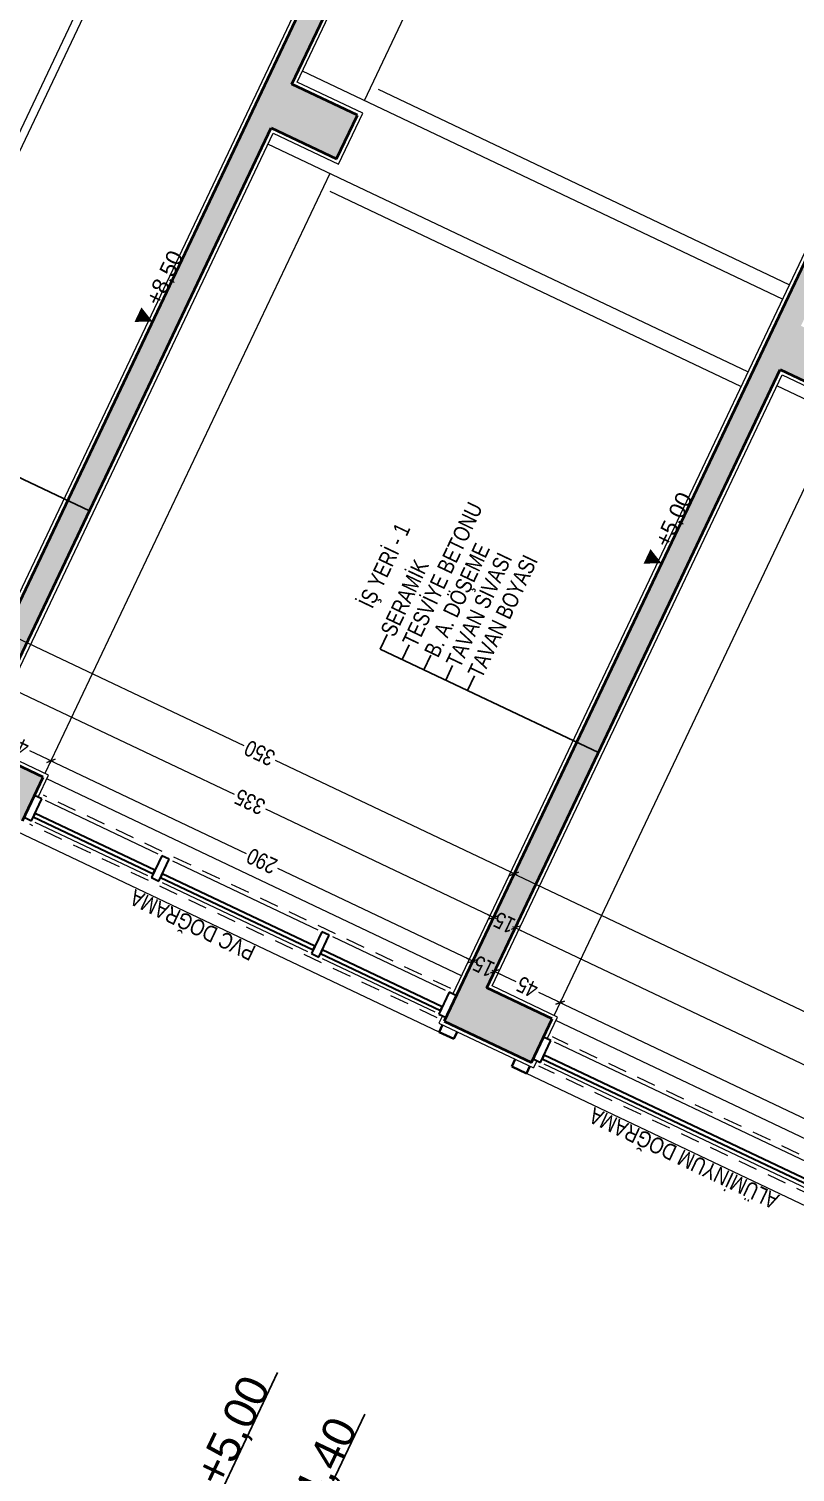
# Model space of a CAD drawing. Extents: x 190767 to 199252, y -247561 to -244711.
# Drawn here: x 192032.6 to 192191.2, y -246946.8 to -246648.1 of the extents above; entities that cross this region are included whole.
import ezdxf
from ezdxf.enums import TextEntityAlignment as Align

# ---------------------------------------------------------------- set-up
doc = ezdxf.new("R2010")
doc.units = 0
doc.header["$MEASUREMENT"] = 0
doc.linetypes.add('DUZ', pattern=[500, 500])
doc.linetypes.add('Overhead', pattern=[19.84375, 11.90625, -7.9375])
doc.layers.get('0').update_dxf_attribs({"linetype": 'CONTINUOUS'})
doc.layers.get('Defpoints').update_dxf_attribs({"linetype": 'CONTINUOUS'})
for name, color, linetype, lineweight in [('BETONARME', 246, 'CONTINUOUS', 40), ('CAMEKAN', 232, 'CONTINUOUS', 20), ('CAMEKAN-KESİM', 232, 'CONTINUOUS', 30), ('HARPUŞTA', 232, 'CONTINUOUS', 13), ('KAPLAMA', 205, 'CONTINUOUS', 13), ('KAPLAMA-KESİM', 3, 'CONTINUOUS', 30), ('SIVA', 7, 'DUZ', 20), ('SIVA-KESİK', 6, 'Overhead', 5), ('TARAMA', 4, 'CONTINUOUS', 9), ('ÖLÇÜ - İÇ', 144, 'CONTINUOUS', 9)]:
    doc.layers.add(name, color=color, linetype=linetype, lineweight=lineweight)
for name, color, linetype in [('KOT', 1, 'CONTINUOUS'), ('MKDU0', 50, 'CONTINUOUS'), ('YAZI', 7, 'CONTINUOUS')]:
    doc.layers.add(name, color=color, linetype=linetype)
doc.styles.get("Standard").update_dxf_attribs({"font": 'arial.ttf'})
doc.styles.add('YAZI DAR-08', font='arial.ttf', dxfattribs={"width": 0.8})
doc.dimstyles.new('1-50 İÇ ÖLÇÜ', dxfattribs={"dimscale": 0, "dimtxt": 10, "dimasz": 4, "dimexe": 2, "dimexo": 0, "dimgap": 2, "dimtad": 0, "dimdec": 0, "dimtxsty": 'YAZI DAR-08', "dimblk": 'OBLIQUE', "dimcen": 0, "dimdle": 2, "dimclrd": 256, "dimclre": 256, "dimclrt": 256, "dimadec": 0, "dimazin": 0, "dimtfac": 1, "dimtdec": 0, "dimtmove": 1, "dimatfit": 3, "dimldrblk": 'OBLIQUE', "dimfxl": 0, "dimlwd": -1, "dimlwe": -1, "dimarcsym": 0})

# ---------------------------------------------------------------- blocks, each defined once
blk = doc.blocks.new('fm-kot')
at = {"linetype": 'Continuous'}
blk.add_line((0, 0), (50, 0), dxfattribs=at)
blk.add_lwpolyline([(0, 0, 0, 10, 0), (0, 10, 10, 10, 0)], format="xyseb", dxfattribs=at)
blk.add_attdef('ENTERTEXT:', (10, 1), '', height=10)
blk = doc.blocks.new('_OBLIQUE')
at = {"linetype": 'ByBlock'}
for p, q in [((-0.5, -0.5), (0.5, 0.5)), ((0, 0), (0, 0))]:
    blk.add_line(p, q, dxfattribs=at)
blk = doc.blocks.new('*D44')
at = {"layer": 'Defpoints', "color": 0, "transparency": 16777216}
for p in [(522.6, 1308.74), (522.6, 1263.74), (522.6, 1263.74)]:
    blk.add_point(p, dxfattribs=at)
at = {"layer": 'ÖLÇÜ - İÇ', "transparency": 16777216}
for p, q in [((522.6, 1310.74), (522.6, 1294.17)), ((522.6, 1308.74), (524.6, 1308.74)), ((522.6, 1261.74), (522.6, 1278.32)), ((522.6, 1263.74), (520.6, 1263.74))]:
    blk.add_line(p, q, dxfattribs=at)
at = {"layer": 'ÖLÇÜ - İÇ', "transparency": 16777216, "xscale": 4, "yscale": 4, "zscale": 4}
for p, rotation in [((522.6, 1308.74), 90), ((522.6, 1263.74), 270)]:
    blk.add_blockref('_OBLIQUE', p, dxfattribs=dict(at, rotation=rotation))
at = {"layer": 'ÖLÇÜ - İÇ', "transparency": 16777216, "insert": (522.6, 1286.24), "char_height": 10, "attachment_point": 5, "rotation": 90, "style": 'YAZI DAR-08'}
blk.add_mtext('45', dxfattribs=at)
blk = doc.blocks.new('*D45')
at = {"layer": 'Defpoints', "color": 0, "transparency": 16777216}
for p in [(522.6, 1263.74), (522.6, 973.74), (522.6, 973.74)]:
    blk.add_point(p, dxfattribs=at)
at = {"layer": 'ÖLÇÜ - İÇ', "transparency": 16777216}
for p, q in [((522.6, 1263.74), (520.6, 1263.74)), ((522.6, 1265.74), (522.6, 1129.64)), ((522.6, 971.74), (522.6, 1107.85)), ((522.6, 973.74), (520.6, 973.74))]:
    blk.add_line(p, q, dxfattribs=at)
at = {"layer": 'ÖLÇÜ - İÇ', "transparency": 16777216, "xscale": 4, "yscale": 4, "zscale": 4}
for p, rotation in [((522.6, 1263.74), 90), ((522.6, 973.74), 270)]:
    blk.add_blockref('_OBLIQUE', p, dxfattribs=dict(at, rotation=rotation))
at = {"layer": 'ÖLÇÜ - İÇ', "transparency": 16777216, "insert": (522.6, 1118.74), "char_height": 10, "attachment_point": 5, "rotation": 90, "style": 'YAZI DAR-08'}
blk.add_mtext('290', dxfattribs=at)
blk = doc.blocks.new('*D46')
at = {"layer": 'Defpoints', "color": 0, "transparency": 16777216}
for p in [(522.6, 973.74), (522.6, 958.74), (522.6, 958.74)]:
    blk.add_point(p, dxfattribs=at)
at = {"layer": 'ÖLÇÜ - İÇ', "transparency": 16777216}
for p, q in [((522.6, 973.74), (522.6, 977.74)), ((522.6, 973.74), (520.6, 973.74)), ((522.6, 973.74), (522.6, 973.63)), ((522.6, 958.74), (520.6, 958.74)), ((522.6, 958.74), (522.6, 958.86)), ((522.6, 958.74), (522.6, 954.74))]:
    blk.add_line(p, q, dxfattribs=at)
at = {"layer": 'ÖLÇÜ - İÇ', "transparency": 16777216, "xscale": 4, "yscale": 4, "zscale": 4}
for p, rotation in [((522.6, 973.74), 270), ((522.6, 958.74), 90)]:
    blk.add_blockref('_OBLIQUE', p, dxfattribs=dict(at, rotation=rotation))
at = {"layer": 'ÖLÇÜ - İÇ', "transparency": 16777216, "insert": (522.6, 966.24), "char_height": 10, "attachment_point": 5, "rotation": 90, "style": 'YAZI DAR-08'}
blk.add_mtext('15', dxfattribs=at)
blk = doc.blocks.new('*D47')
at = {"layer": 'Defpoints', "color": 0, "transparency": 16777216}
for p in [(522.6, 958.74), (522.6, 913.74), (522.6, 913.74)]:
    blk.add_point(p, dxfattribs=at)
at = {"layer": 'ÖLÇÜ - İÇ', "transparency": 16777216}
for p, q in [((522.6, 960.74), (522.6, 944.17)), ((522.6, 958.74), (520.6, 958.74)), ((522.6, 911.74), (522.6, 928.32)), ((522.6, 913.74), (520.6, 913.74))]:
    blk.add_line(p, q, dxfattribs=at)
at = {"layer": 'ÖLÇÜ - İÇ', "transparency": 16777216, "xscale": 4, "yscale": 4, "zscale": 4}
for p, rotation in [((522.6, 958.74), 90), ((522.6, 913.74), 270)]:
    blk.add_blockref('_OBLIQUE', p, dxfattribs=dict(at, rotation=rotation))
at = {"layer": 'ÖLÇÜ - İÇ', "transparency": 16777216, "insert": (522.6, 936.24), "char_height": 10, "attachment_point": 5, "rotation": 90, "style": 'YAZI DAR-08'}
blk.add_mtext('45', dxfattribs=at)
blk = doc.blocks.new('*D48')
at = {"layer": 'Defpoints', "color": 0, "transparency": 16777216}
for p in [(522.6, 913.74), (522.6, 473.74), (522.6, 473.74)]:
    blk.add_point(p, dxfattribs=at)
at = {"layer": 'ÖLÇÜ - İÇ', "transparency": 16777216}
for p, q in [((522.6, 915.74), (522.6, 704.73)), ((522.6, 913.74), (524.6, 913.74)), ((522.6, 471.74), (522.6, 682.76)), ((522.6, 473.74), (520.6, 473.74))]:
    blk.add_line(p, q, dxfattribs=at)
at = {"layer": 'ÖLÇÜ - İÇ', "transparency": 16777216, "xscale": 4, "yscale": 4, "zscale": 4}
for p, rotation in [((522.6, 913.74), 90), ((522.6, 473.74), 270)]:
    blk.add_blockref('_OBLIQUE', p, dxfattribs=dict(at, rotation=rotation))
at = {"layer": 'ÖLÇÜ - İÇ', "transparency": 16777216, "insert": (522.6, 693.74), "char_height": 10, "attachment_point": 5, "rotation": 90, "style": 'YAZI DAR-08'}
blk.add_mtext('440', dxfattribs=at)
blk = doc.blocks.new('*D57')
at = {"layer": 'Defpoints', "color": 0, "transparency": 16777216}
for p in [(552.6, 1308.74), (552.6, 973.74), (552.6, 973.74)]:
    blk.add_point(p, dxfattribs=at)
at = {"layer": 'ÖLÇÜ - İÇ', "transparency": 16777216}
for p, q in [((552.6, 1310.74), (552.6, 1152.11)), ((552.6, 1308.74), (554.6, 1308.74)), ((552.6, 971.74), (552.6, 1130.38)), ((552.6, 973.74), (550.6, 973.74))]:
    blk.add_line(p, q, dxfattribs=at)
at = {"layer": 'ÖLÇÜ - İÇ', "transparency": 16777216, "xscale": 4, "yscale": 4, "zscale": 4}
for p, rotation in [((552.6, 1308.74), 90), ((552.6, 973.74), 270)]:
    blk.add_blockref('_OBLIQUE', p, dxfattribs=dict(at, rotation=rotation))
at = {"layer": 'ÖLÇÜ - İÇ', "transparency": 16777216, "insert": (552.6, 1141.24), "char_height": 10, "attachment_point": 5, "rotation": 90, "style": 'YAZI DAR-08'}
blk.add_mtext('335', dxfattribs=at)
blk = doc.blocks.new('*D58')
at = {"layer": 'Defpoints', "color": 0, "transparency": 16777216}
for p in [(552.6, 973.74), (552.6, 958.74), (552.6, 958.74)]:
    blk.add_point(p, dxfattribs=at)
at = {"layer": 'ÖLÇÜ - İÇ', "transparency": 16777216}
for p, q in [((552.6, 973.74), (552.6, 977.74)), ((552.6, 973.74), (550.6, 973.74)), ((552.6, 973.74), (552.6, 973.63)), ((552.6, 958.74), (550.6, 958.74)), ((552.6, 958.74), (552.6, 958.86)), ((552.6, 958.74), (552.6, 954.74))]:
    blk.add_line(p, q, dxfattribs=at)
at = {"layer": 'ÖLÇÜ - İÇ', "transparency": 16777216, "xscale": 4, "yscale": 4, "zscale": 4}
for p, rotation in [((552.6, 973.74), 270), ((552.6, 958.74), 90)]:
    blk.add_blockref('_OBLIQUE', p, dxfattribs=dict(at, rotation=rotation))
at = {"layer": 'ÖLÇÜ - İÇ', "transparency": 16777216, "insert": (552.6, 966.24), "char_height": 10, "attachment_point": 5, "rotation": 90, "style": 'YAZI DAR-08'}
blk.add_mtext('15', dxfattribs=at)
blk = doc.blocks.new('*D59')
at = {"layer": 'Defpoints', "color": 0, "transparency": 16777216}
for p in [(552.6, 958.74), (552.6, 473.74), (552.6, 473.74)]:
    blk.add_point(p, dxfattribs=at)
at = {"layer": 'ÖLÇÜ - İÇ', "transparency": 16777216}
for p, q in [((552.6, 960.74), (552.6, 727.27)), ((552.6, 958.74), (554.6, 958.74)), ((552.6, 471.74), (552.6, 705.22)), ((552.6, 473.74), (550.6, 473.74))]:
    blk.add_line(p, q, dxfattribs=at)
at = {"layer": 'ÖLÇÜ - İÇ', "transparency": 16777216, "xscale": 4, "yscale": 4, "zscale": 4}
for p, rotation in [((552.6, 958.74), 90), ((552.6, 473.74), 270)]:
    blk.add_blockref('_OBLIQUE', p, dxfattribs=dict(at, rotation=rotation))
at = {"layer": 'ÖLÇÜ - İÇ', "transparency": 16777216, "insert": (552.6, 716.24), "char_height": 10, "attachment_point": 5, "rotation": 90, "style": 'YAZI DAR-08'}
blk.add_mtext('485', dxfattribs=at)
blk = doc.blocks.new('*D66')
at = {"layer": 'Defpoints', "color": 0, "transparency": 16777216}
for p in [(582.6, 1323.74), (582.6, 973.74), (582.6, 973.74)]:
    blk.add_point(p, dxfattribs=at)
at = {"layer": 'ÖLÇÜ - İÇ', "transparency": 16777216}
for p, q in [((582.6, 1325.74), (582.6, 1159.57)), ((582.6, 1323.74), (584.6, 1323.74)), ((582.6, 971.74), (582.6, 1137.92)), ((582.6, 973.74), (580.6, 973.74))]:
    blk.add_line(p, q, dxfattribs=at)
at = {"layer": 'ÖLÇÜ - İÇ', "transparency": 16777216, "xscale": 4, "yscale": 4, "zscale": 4}
for p, rotation in [((582.6, 1323.74), 90), ((582.6, 973.74), 270)]:
    blk.add_blockref('_OBLIQUE', p, dxfattribs=dict(at, rotation=rotation))
at = {"layer": 'ÖLÇÜ - İÇ', "transparency": 16777216, "insert": (582.6, 1148.74), "char_height": 10, "attachment_point": 5, "rotation": 90, "style": 'YAZI DAR-08'}
blk.add_mtext('350', dxfattribs=at)
blk = doc.blocks.new('*D67')
at = {"layer": 'Defpoints', "color": 0, "transparency": 16777216}
for p in [(582.6, 973.74), (582.6, 473.74), (582.6, 473.74)]:
    blk.add_point(p, dxfattribs=at)
at = {"layer": 'ÖLÇÜ - İÇ', "transparency": 16777216}
for p, q in [((582.6, 975.74), (582.6, 734.57)), ((582.6, 973.74), (584.6, 973.74)), ((582.6, 471.74), (582.6, 712.92)), ((582.6, 473.74), (580.6, 473.74))]:
    blk.add_line(p, q, dxfattribs=at)
at = {"layer": 'ÖLÇÜ - İÇ', "transparency": 16777216, "xscale": 4, "yscale": 4, "zscale": 4}
for p, rotation in [((582.6, 973.74), 90), ((582.6, 473.74), 270)]:
    blk.add_blockref('_OBLIQUE', p, dxfattribs=dict(at, rotation=rotation))
at = {"layer": 'ÖLÇÜ - İÇ', "transparency": 16777216, "insert": (582.6, 723.74), "char_height": 10, "attachment_point": 5, "rotation": 90, "style": 'YAZI DAR-08'}
blk.add_mtext('500', dxfattribs=at)
blk = doc.blocks.new('A$C68025377')
at = {"layer": 'TARAMA'}
h = blk.add_hatch(dxfattribs=at)
h.set_pattern_fill('ANSI33', color=256, scale=2, style=0)
h.set_pattern_definition([(45, (-19153.829, -4583.98), (-8.980256, 8.980256), []), (45, (-19144.849, -4583.98), (-8.980256, 8.980256), [6.35, -3.175])])
h.paths.add_polyline_path([(1876.34, 1263.74), (1906.34, 1263.74), (1906.34, 1308.74), (2256.34, 1308.74), (2256.34, 1263.74), (2286.34, 1263.74), (2286.34, 1323.74), (481.34, 1323.74), (481.34, 1263.74), (483.84, 1263.74), (498.84, 1263.74), (511.34, 1263.74), (511.34, 1308.74), (936.34, 1308.74), (936.34, 1263.74), (966.34, 1263.74), (966.34, 1308.74), (1391.34, 1308.74), (1391.34, 1263.74), (1421.34, 1263.74), (1421.34, 1308.74), (1876.34, 1308.74)])
h = blk.add_hatch(dxfattribs=at)
h.set_pattern_fill('ANSI33', color=256, scale=2, style=0)
h.set_pattern_definition([(45, (-19153.829, -4933.98), (-8.980256, 8.980256), []), (45, (-19144.849, -4933.98), (-8.980256, 8.980256), [6.35, -3.175])])
h.paths.add_polyline_path([(1876.34, 913.74), (1906.34, 913.74), (1906.34, 958.74), (2256.34, 958.74), (2256.34, 913.74), (2286.34, 913.74), (2286.34, 973.74), (481.34, 973.74), (481.34, 913.74), (483.84, 913.74), (498.84, 913.74), (511.34, 913.74), (511.34, 958.74), (936.34, 958.74), (936.34, 913.74), (966.34, 913.74), (966.34, 958.74), (1391.34, 958.74), (1391.34, 913.74), (1421.34, 913.74), (1421.34, 958.74), (1876.34, 958.74)])
at = {"layer": 'BETONARME'}
for p, q in [((2286.34, 1323.74), (481.34, 1323.74)), ((511.34, 1308.74), (936.34, 1308.74)), ((511.34, 1263.74), (511.34, 1308.74)), ((936.34, 1308.74), (936.34, 1263.74)), ((966.34, 1308.74), (1391.34, 1308.74)), ((966.34, 1263.74), (966.34, 1308.74)), ((481.34, 1263.74), (511.34, 1263.74)), ((936.34, 1263.74), (966.34, 1263.74)), ((481.34, 973.74), (481.34, 913.74)), ((2286.34, 973.74), (481.34, 973.74)), ((511.34, 913.74), (511.34, 958.74)), ((511.34, 958.74), (936.34, 958.74)), ((936.34, 958.74), (936.34, 913.74)), ((481.34, 913.74), (511.34, 913.74))]:
    blk.add_line(p, q, dxfattribs=at)
at = {"layer": 'CAMEKAN'}
for p, q in [((483.84, 1178.74), (483.84, 1256.24)), ((498.84, 1178.74), (498.84, 1256.24)), ((483.84, 1171.24), (483.84, 1176.24)), ((498.84, 1171.24), (498.84, 1176.24)), ((483.84, 1068.74), (483.84, 1168.74)), ((498.84, 1068.74), (498.84, 1168.74)), ((483.84, 981.24), (483.84, 1058.74)), ((498.84, 981.24), (498.84, 1058.74)), ((483.84, 698.74), (483.84, 906.24)), ((498.84, 698.74), (498.84, 906.24))]:
    blk.add_line(p, q, dxfattribs=at)
at = {"layer": 'CAMEKAN-KESİM'}
for p, q in [((483.84, 1263.74), (483.84, 1258.74)), ((498.84, 1258.74), (498.84, 1263.74)), ((483.84, 1258.74), (498.84, 1258.74)), ((486.39, 1258.74), (486.39, 1176.24)), ((488.89, 1258.74), (486.39, 1258.74)), ((488.89, 1176.24), (488.89, 1258.74)), ((483.84, 1176.24), (483.84, 1171.24)), ((498.84, 1176.24), (483.84, 1176.24)), ((486.39, 1176.24), (488.89, 1176.24)), ((498.84, 1171.24), (498.84, 1176.24)), ((483.84, 1171.24), (498.84, 1171.24)), ((486.39, 1171.24), (486.39, 1066.24)), ((488.89, 1171.24), (486.39, 1171.24)), ((488.89, 1066.24), (488.89, 1171.24)), ((483.84, 1066.24), (483.84, 1061.24)), ((498.84, 1066.24), (483.84, 1066.24)), ((483.84, 1061.24), (498.84, 1061.24)), ((486.39, 1066.24), (488.89, 1066.24)), ((486.39, 1061.24), (486.39, 978.74)), ((488.89, 1061.24), (486.39, 1061.24)), ((488.89, 978.74), (488.89, 1061.24)), ((498.84, 1061.24), (498.84, 1066.24)), ((483.84, 978.74), (483.84, 973.74)), ((498.84, 978.74), (483.84, 978.74)), ((486.39, 978.74), (488.89, 978.74)), ((498.84, 973.74), (498.84, 978.74)), ((483.84, 913.74), (483.84, 908.74)), ((483.84, 908.74), (498.84, 908.74)), ((486.39, 908.74), (486.39, 696.24)), ((488.89, 908.74), (486.39, 908.74)), ((488.89, 696.24), (488.89, 908.74)), ((498.84, 908.74), (498.84, 913.74))]:
    blk.add_line(p, q, dxfattribs=at)
at = {"layer": 'HARPUŞTA'}
for p, q in [((510.34, 1448.74), (2216.34, 1448.74)), ((2216.34, 1443.74), (510.34, 1443.74))]:
    blk.add_line(p, q, dxfattribs=at)
at = {"layer": 'KAPLAMA'}
for p, q in [((473.84, 973.74), (473.84, 1263.74)), ((473.84, 473.74), (473.84, 913.74))]:
    blk.add_line(p, q, dxfattribs=at)
at = {"layer": 'KAPLAMA-KESİM', "lineweight": 35}
for p, q in [((473.84, 973.74), (473.84, 963.74)), ((478.84, 973.74), (473.84, 973.74)), ((473.84, 963.74), (478.84, 963.74)), ((473.84, 923.74), (473.84, 913.74)), ((478.84, 923.74), (473.84, 923.74)), ((473.84, 913.74), (478.84, 913.74))]:
    blk.add_line(p, q, dxfattribs=at)
at = {"layer": 'SIVA'}
for p, q in [((2253.84, 1326.24), (503.84, 1326.24)), ((926.34, 976.24), (926.34, 1306.24)), ((976.34, 976.24), (976.34, 1306.24)), ((926.34, 1263.74), (513.84, 1263.74)), ((1388.84, 1263.74), (976.34, 1263.74)), ((511.34, 976.24), (511.34, 1261.24)), ((916.34, 976.24), (916.34, 1258.74)), ((986.34, 976.24), (986.34, 1258.74)), ((478.84, 976.24), (478.84, 911.24)), ((483.84, 976.24), (478.84, 976.24)), ((2263.84, 976.24), (498.84, 976.24)), ((926.34, 476.24), (926.34, 956.24)), ((483.84, 911.24), (478.84, 911.24)), ((511.34, 476.24), (511.34, 911.24)), ((926.34, 913.74), (513.84, 913.74))]:
    blk.add_line(p, q, dxfattribs=at)
at = {"layer": 'SIVA', "lineweight": 35}
blk.add_line((481.34, 958.74), (481.34, 913.74), dxfattribs=at)
at = {"layer": 'SIVA'}
for points in [[(498.84, 1261.24), (513.84, 1261.24), (513.84, 1306.24), (933.84, 1306.24), (933.84, 1261.24), (968.84, 1261.24), (968.84, 1306.24), (1388.84, 1306.24), (1388.84, 1261.24), (1423.84, 1261.24), (1423.84, 1306.24), (1873.84, 1306.24), (1873.84, 1261.24), (1908.84, 1261.24), (1908.84, 1306.24), (2253.84, 1306.24), (2253.84, 1261.24), (2263.84, 1261.24), (2263.84, 973.74)], [(498.84, 911.24), (513.84, 911.24), (513.84, 956.24), (933.84, 956.24), (933.84, 911.24), (968.84, 911.24), (968.84, 956.24), (1388.84, 956.24), (1388.84, 911.24), (1398.84, 911.24), (1398.84, 473.74)]]:
    blk.add_lwpolyline(points, dxfattribs=at)
at = {"layer": 'SIVA-KESİK'}
for p, q in [((481.34, 978.74), (481.34, 1258.74)), ((501.34, 978.74), (501.34, 1258.74)), ((481.34, 481.24), (481.34, 908.74)), ((501.34, 481.24), (501.34, 908.74))]:
    blk.add_line(p, q, dxfattribs=at)
at = {"layer": 'YAZI'}
for p, q in [((673.01, 1582.32), (673.01, 1308.74)), ((673.01, 1108.74), (673.01, 958.74)), ((683.01, 1108.74), (673.01, 1108.74)), ((683.01, 1093.74), (673.01, 1093.74)), ((683.01, 1078.74), (673.01, 1078.74)), ((683.01, 1063.74), (673.01, 1063.74)), ((683.01, 1048.74), (673.01, 1048.74))]:
    blk.add_line(p, q, dxfattribs=at)
at = {"layer": 'KOT'}
ref = blk.add_blockref('fm-kot', (796.05, 1323.74), dxfattribs=at)
ref.add_attrib('ENTERTEXT:', '+8,50', (806.05, 1323.74), dxfattribs={"layer": '0', "height": 10})
ref = blk.add_blockref('fm-kot', (139.8, 973.74), dxfattribs=dict(at, xscale=2, yscale=2, zscale=2))
ref.add_attrib('ENTERTEXT:', '+5,00', (159.8, 973.74), dxfattribs={"layer": '0', "height": 20})
ref = blk.add_blockref('fm-kot', (796.05, 973.74), dxfattribs=at)
ref.add_attrib('ENTERTEXT:', '+5,00', (806.05, 973.74), dxfattribs={"layer": '0', "height": 10})
ref = blk.add_blockref('fm-kot', (139.8, 913.74), dxfattribs=dict(at, xscale=2, yscale=2, zscale=2))
ref.add_attrib('ENTERTEXT:', '+4,40', (159.8, 913.74), dxfattribs={"layer": '0', "height": 20})
at = {"layer": 'YAZI', "style": 'YAZI DAR-08', "width": 0.8}
for s, p in [('PVC DOĞRAMA', (468.2, 1182.46)), ('ALÜMİNYUM DOĞRAMA', (468.2, 866.74))]:
    blk.add_text(s, height=10, rotation=90, dxfattribs=at).set_placement(p, align=Align.MIDDLE_RIGHT)
for s, p in [('İŞ YERİ - 1', (693.01, 1128.74)), ('SERAMİK', (683.01, 1108.74)), ('TESVİYE BETONU', (683.01, 1093.74)), ('B. A. DÖŞEME', (683.01, 1078.74)), ('TAVAN SIVASI', (683.01, 1063.74)), ('TAVAN BOYASI', (683.01, 1048.74))]:
    blk.add_text(s, height=10, dxfattribs=at).set_placement(p, align=Align.MIDDLE_LEFT)
at = {"layer": 'ÖLÇÜ - İÇ'}
for base, p1, p2, picture, middle in [((582.6, 973.74), (582.6, 1323.74), (582.6, 973.74), '*D66', (582.6, 1148.74)), ((522.6, 1263.74), (522.6, 1308.74), (522.6, 1263.74), '*D44', (522.6, 1286.24)), ((552.6, 973.74), (552.6, 1308.74), (552.6, 973.74), '*D57', (552.6, 1141.24)), ((522.6, 973.74), (522.6, 1263.74), (522.6, 973.74), '*D45', (522.6, 1118.74)), ((522.6, 958.74), (522.6, 973.74), (522.6, 958.74), '*D46', (522.6, 966.24)), ((552.6, 958.74), (552.6, 973.74), (552.6, 958.74), '*D58', (552.6, 966.24)), ((582.6, 473.74), (582.6, 973.74), (582.6, 473.74), '*D67', (582.6, 723.74)), ((522.6, 913.74), (522.6, 958.74), (522.6, 913.74), '*D47', (522.6, 936.24)), ((552.6, 473.74), (552.6, 958.74), (552.6, 473.74), '*D59', (552.6, 716.24)), ((522.6, 473.74), (522.6, 913.74), (522.6, 473.74), '*D48', (522.6, 693.74))]:
    dim = blk.add_linear_dim(base=base, p1=p1, p2=p2, angle=90, dimstyle='1-50 İÇ ÖLÇÜ', override={"dimscale": 1}, dxfattribs=at)
    dim.commit()
    dim.dimension.update_dxf_attribs({"geometry": picture, "text_midpoint": middle})

msp = doc.modelspace()

# ---------------------------------------------------------------- block references
at = {"layer": 'MKDU0', "ltscale": 0.03, "xscale": 0.3332999999999999, "yscale": 0.3332999999999999, "zscale": 0.3332999999999999, "rotation": 64.60793727553778}
msp.add_blockref('A$C68025377', (192342.98, -247137.58), dxfattribs=at)

doc.saveas('drawing.dxf')
